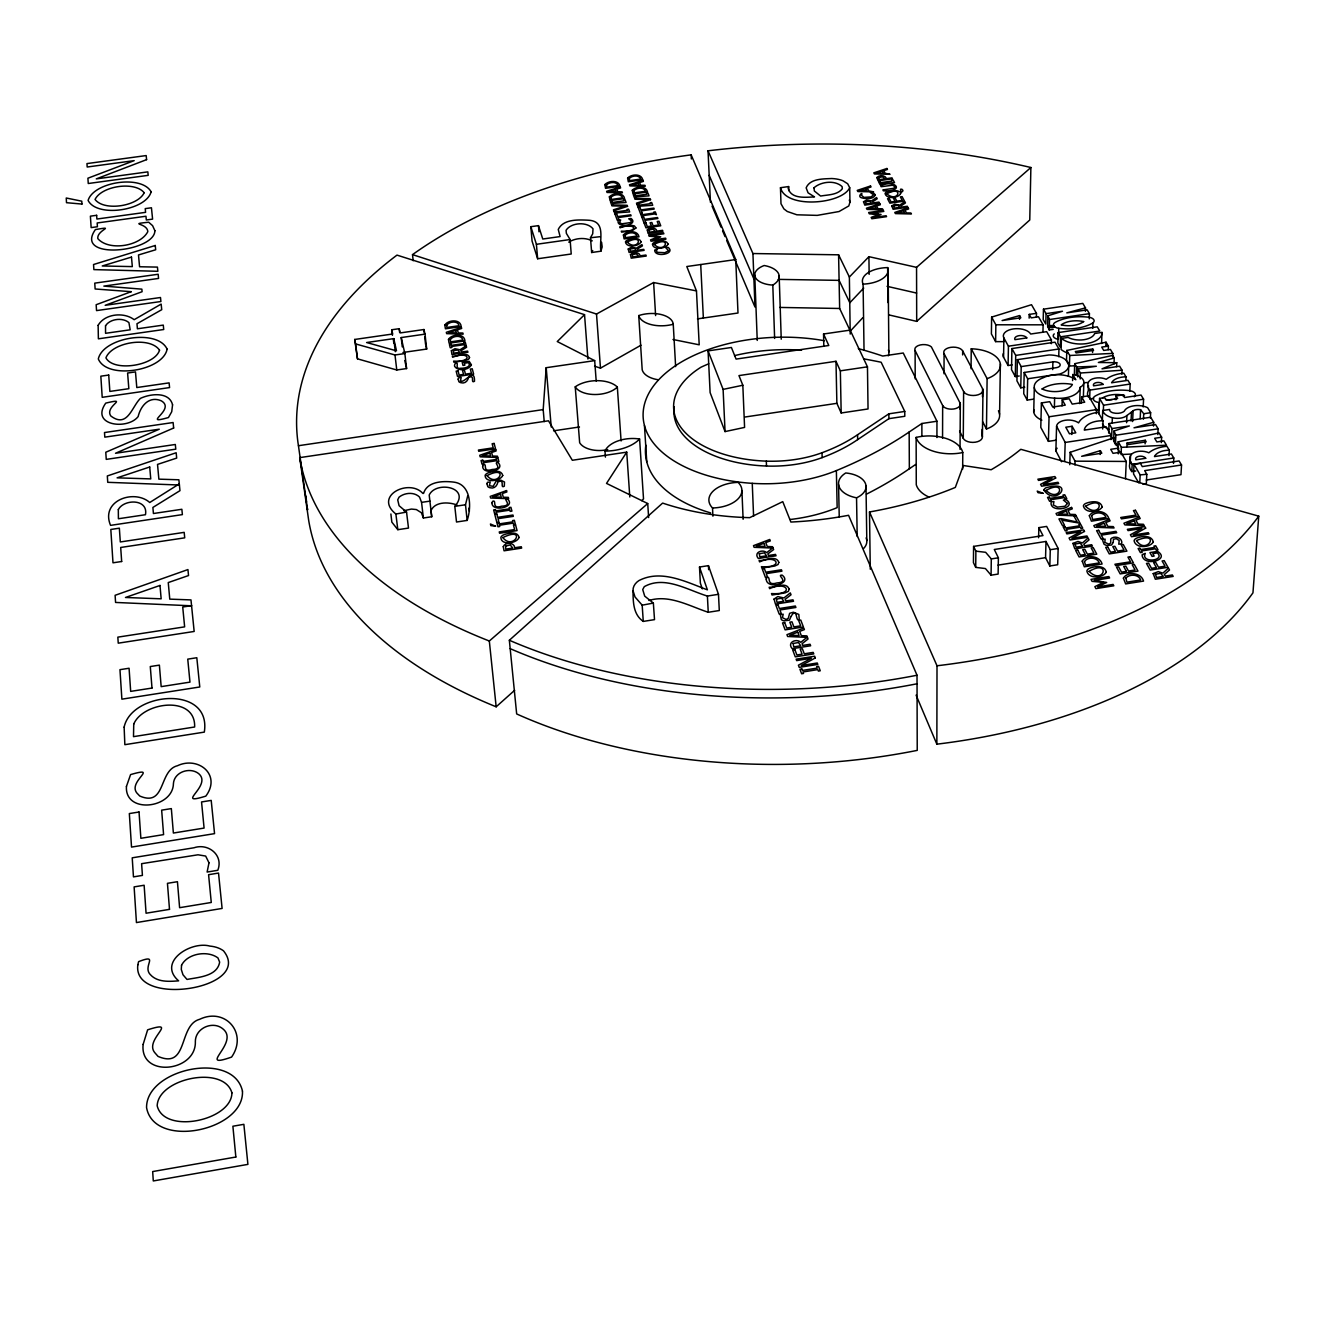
<?xml version="1.0" encoding="UTF-8"?>
<svg xmlns="http://www.w3.org/2000/svg" width="1325" height="1325" viewBox="0 0 1325 1325"><rect width="100%" height="100%" fill="white"/><g stroke="black" fill="none" stroke-linecap="round" stroke-linejoin="round"><path stroke-width="1.5" d="M390.892 513.984L391.836 522.116L397.815 529.685L408.498 528.079L406.543 512.063L399.09 505.703L397.715 499.856L399.04 497.19C404.605 492.602 414.245 491.691 419.578 497.14L421.565 502.374L423.387 518.009L431.735 516.75L429.201 495.07C435.925 480.428 471.452 487.203 454.806 506.365L456.512 522.017L467.162 520.41C471.584 507.508 471.385 484.486 454.044 482.151C443.527 480.826 427.263 481.091 423.586 493.364L422.89 493.463C409.326 478.159 373.186 495.798 395.893 514.034L397.815 529.685M936.924 437.548L936.957 421.234L903.236 353.013L882.715 356.044A344.02 200.207 -3 0 0 858.318 348.607M936.858 744.17L937.007 665.779L869.498 511.963A273.116 147.224 -1.8 0 0 955.325 487.418L963.374 465.522L991.15 469.746A273.116 147.224 -1.8 0 0 1020.797 449.307L1258.75 516.154L1252.953 592.838A429.83 246.135 -0.9 0 1 936.858 744.17L916.088 695.128M942.555 438.343L942.655 405.533L915.111 350.562A8.894 4.737 -0.3 0 1 920.279 344.947A8.894 4.737 -0.3 0 1 931.376 346.902L959.996 402.933L959.963 409.077M944.013 373.783L944.079 353.659A9.639 5.151 0.1 0 1 950.803 347.332A9.639 5.151 0.1 0 1 962.679 350.91L982.587 388.722L982.488 396.854M960.029 449.324L960.327 404.208M962.646 354.934L962.679 350.91M962.662 469.1L962.778 452.554A34.715 19.295 0.3 0 1 916.138 437.399L916.271 484.735A34.351 19.544 0.4 0 0 928.742 496.974M982.107 429.432L982.024 435.527A9.739 5.416 0.6 0 1 975.316 442.202A9.739 5.416 0.6 0 1 963.275 438.36L963.623 391.554L944.079 353.659M971.059 368.764L971.242 348.806A30.392 16.314 0.3 0 1 999.282 360.715A30.392 16.314 0.3 0 1 987.108 378.652L986.463 429.018A30.044 16.546 0.4 0 0 998.454 410.767M1038.85 527.632L1042.974 535.598L973.593 546.397L973.428 562.612L975.713 567.382L985.436 568.558L991.067 575.183L998.122 574.073L998.387 557.808L994.297 549.494L1046.005 541.445L1050.278 549.709L1049.831 565.974L1057.681 564.748L1058.162 548.467L1046.651 526.423L1038.85 527.632L1038.585 537.751M975.713 567.382L975.879 551.15L973.593 546.397M982.405 436.935L982.968 390.097M1036.398 317.056L1036.481 313.329L1031.512 304.717L991.63 317.122L991.398 333.933L995.622 341.635L1003.803 341.635M991.067 575.183L991.299 558.918L985.651 552.31L975.879 551.15M995.622 341.635L995.853 324.791L991.63 317.122M999.58 414.162L1000.375 363.977M1012.151 364.905L1008.077 365.501L1003.572 357.253L1003.886 337.974A13.962 7.37 0.7 0 1 1013.31 328.931A13.962 7.37 0.7 0 1 1030.651 334.033L1046.684 331.664L1051.404 339.846L1051.305 343.705M1008.077 365.501L1008.424 346.189L1003.886 337.974M1058.725 356.707L1058.957 349.005L1054.998 342.181L1011.903 348.558L1011.522 369.658L1015.298 376.582L1019.223 375.985M1015.298 376.582L1015.712 355.415L1011.903 348.558M1017.352 359.655L1021.194 366.594L1052.911 361.891A5.648 3.014 1.3 0 1 1059.967 363.994A5.648 3.014 1.3 0 1 1056.24 367.704L1024.192 372.474L1027.67 378.768L1059.818 373.981A19.08 10.203 1.2 0 0 1067.967 362.437A19.08 10.203 1.2 0 0 1048.953 354.967L1017.352 359.655L1016.938 380.838L1020.763 387.827L1024.722 387.248M1019.521 319.342L1019.588 315.598L1002.097 320.551L1020.846 317.801L1019.588 315.598M1020.763 387.827L1021.194 366.594M1024.192 372.474L1023.745 393.74L1027.206 400.084L1033.202 399.189M710.448 202.327L708.03 150.802A542.372 300.858 -1.7 0 1 1030.883 167.513L1029.757 220.016L916.701 321.379L889.241 314.986M1027.206 400.084L1027.67 378.768M1029.144 318.132L1029.227 314.389L1036.481 313.329M1033.732 412.009L1034.295 387.645M1042.941 332.31L1043.123 324.824L1038.485 316.791L1031.214 317.868L1029.227 314.389M1043.471 309.172L1043.206 319.557L1045.806 324.045L1046.071 313.644L1043.471 309.172L1082.807 303.408L1085.49 307.864L1085.374 311.325M1096.388 413.715L1096.537 409.624L1088.554 395.844L1081.631 396.887L1084.711 402.22L1072.207 404.108L1069.159 398.759L1062.219 399.802L1065.25 405.152L1052.713 407.04L1049.731 401.674L1041.4 402.933L1040.787 427.412L1048.406 441.358L1056.273 440.165M1046.071 313.644L1062.484 311.243L1047.909 315.781L1047.644 326.182L1049.234 329.958L1053.209 329.362M1049.234 329.958L1049.499 319.524L1047.909 315.781M1048.406 441.358L1049.052 416.779L1041.4 402.933M1049.831 565.974L1045.557 557.676L1046.005 541.445M1052.696 369.609L1052.911 361.891M1054.352 408.299L1054.634 398.096A21.846 11.793 1.4 0 0 1080.206 387.331A14.31 7.702 1.5 0 0 1072.803 374.528L1072.621 380.606M1058.145 332.592L1057.847 343.059L1060.315 347.299L1060.613 336.815L1058.145 332.592L1097.249 326.828L1099.8 331.035L1060.613 336.815M1053.905 326.016L1054.832 326.927A6.807 3.561 1.2 0 0 1058.741 328.302L1058.427 339.332A6.791 3.578 1.2 0 1 1054.236 333.867M1061.573 461.763L1055.876 450.864L1056.572 426.203A12.273 6.758 1.7 0 1 1065.168 420.257A12.273 6.758 1.7 0 1 1078.583 422.89A29.432 16.165 2.2 0 1 1098.077 412.257L1103.029 420.787L1102.698 429.002M1101.572 343.49L1101.986 332.426L1094.682 333.502A15.784 8.281 1.4 0 1 1083.916 339.713A15.784 8.281 1.4 0 1 1068.082 337.428L1061.424 338.422L1061.11 349.485A22.028 11.627 1.5 0 0 1067.851 353.112M1062.037 405.914L1062.219 399.802M1108.263 349.618L1108.412 346.123L1106.027 342.198L1066.807 350.446L1066.492 360.98L1069.424 366.031L1075.552 365.733M1064.621 461.034L1065.184 442.451L1056.572 426.203M1068.397 376.201L1068.745 364.607M1069.424 366.031L1069.739 355.481L1066.807 350.446M1069.755 464.694L1070.153 452.289L1112.752 438.161L1118.532 448.132L1118.283 453.862M1071.842 434.484L1072.107 426.269L1065.78 427.213L1069.457 433.805L1075.801 432.828L1072.107 426.269M1074.393 373.667L1074.707 363.696L1112.718 355.415L1114.242 357.949L1113.994 363.928M1076.364 374.958L1076.629 366.975L1074.707 363.696M1074.956 464.992L1075.072 461.166L1070.153 452.289M1077.772 376.962L1078.037 368.963L1096.338 366.247L1076.629 366.975M1080.173 379L1080.388 373.004L1078.037 368.963M1079.66 403.595L1080.206 387.331M1081.415 402.999L1081.631 396.887M1083.37 396.771L1083.867 382.544M1089.249 318.878L1089.432 313.661L1087.129 309.868L1066.791 312.866L1085.49 307.864M1088.454 385.476L1088.272 390.792A21.117 11.412 2 0 0 1088.272 396.97M1125.852 380.408L1126.002 376.863L1123.782 373.186A28.007 15.072 2.2 0 0 1106.242 379.298A11.13 5.979 1.9 0 0 1088.587 381.931A21.15 11.378 2 0 0 1089.962 390.08L1089.647 398.957L1093.655 398.345M1092.727 328.401L1092.926 322.886A6.923 3.611 1.5 0 0 1089.564 317.321A36.123 18.981 1.5 0 0 1055.263 322.356A6.807 3.561 1.2 0 0 1054.203 326.381M1092.578 352.467L1092.711 348.955L1075.304 351.539L1076.132 352.963L1093.556 350.38L1092.711 348.955M1098.972 413.864L1099.568 398.394L1104.387 397.666L1106.623 400.216L1117.654 398.56L1116.081 395.91L1122.954 394.883L1124.544 397.533L1141.04 395.049L1143.574 399.206L1143.193 406.957M1100.197 454.492L1100.346 450.666L1081.647 456.297L1101.804 453.216L1100.346 450.666M1102.383 419.445L1102.731 410.502L1109.638 409.458A5.946 3.23 2.2 0 0 1113.215 412.87A8.844 4.803 2.2 0 0 1124.296 411.197A14.426 7.851 2.5 0 1 1147.599 407.686L1150.647 412.704L1150.382 418.071M1103.344 411.048L1103.559 405.235L1099.568 398.394M1105.895 345.692L1106.027 342.198M1108.661 433.109L1109.042 423.553L1150.68 417.243L1153.727 422.261L1153.528 426.087M1112.669 356.922L1112.818 353.394L1110.416 349.452L1103.725 350.446L1101.721 347.1L1108.412 346.123M1110.979 439.602L1111.145 435.478L1106.127 426.799L1084.314 430.112A18.782 10.335 2.1 0 1 1103.029 420.787M1109.042 423.553L1111.973 428.588L1111.592 438.161L1115.435 437.581M1112.139 423.122L1112.354 417.739A15.768 8.579 2.2 0 1 1102.731 410.502M1116.594 366.694L1116.76 362.702L1098.359 362.487L1114.242 357.949M1111.973 428.588L1129.364 425.954L1114.027 431.006L1113.629 440.579L1114.838 443.411M1115.915 399.786L1116.081 395.91M1114.027 431.006L1115.849 435.229L1115.451 444.819L1119.459 444.206M1161.363 442.616L1161.644 437.217L1159.044 432.911L1118.184 441.821L1117.869 449.009L1120.271 453.167M1121.911 374.246L1122.076 370.238L1119.642 366.213L1102.003 368.847L1116.76 362.702M1118.184 441.821L1121.381 447.337L1121.082 454.541L1131.302 454.061M1126.598 422.708L1126.912 415.537L1133.107 410.816A6.542 3.561 2.5 0 1 1140.593 409.69L1143.723 413.748L1143.475 419.131M1125.488 478.723L1126.25 461.448L1120.867 452.156L1113.033 453.349L1110.714 449.324L1118.532 448.132M1126.929 446.624L1127.095 443.03L1145.264 440.264L1146.208 441.838L1128.022 444.604L1127.095 443.03M1129.844 391.14L1130.159 384.051L1127.923 380.341L1111.609 382.776A15.469 8.314 2.2 0 1 1126.002 376.863M1131.053 421.019L1131.467 412.075M1135.79 471.004L1131.832 471.601A21.962 12.256 2.9 0 1 1130.225 462.822L1130.556 455.601A11.577 6.443 2.7 0 1 1148.841 452.802A29.15 16.198 3.2 0 1 1166.911 446.277L1169.312 450.235L1169.031 455.651M1132.627 421.549L1133.107 410.816M1131.832 471.601L1132.163 464.363A22.012 12.24 2.9 0 1 1130.556 455.601M1146.241 480.014L1180.989 474.665L1181.536 464.976L1179.084 460.934L1142.283 466.582L1140.394 463.352L1134.018 464.33L1133.571 474.002L1138.688 482.813M1140.179 418.634L1140.593 409.69M1139.798 482.631L1140.162 474.88L1134.018 464.33M1145.098 443.858L1145.264 440.264M1181.536 464.976L1144.668 470.64L1146.804 474.3L1146.324 483.989L1143.011 484.287M1157.835 434.567L1158.133 428.803L1155.549 424.53L1134.001 427.809L1153.727 422.261M1173.503 463.419L1173.801 457.986L1171.383 453.978L1154.489 456.578A16.082 8.927 3.1 0 1 1169.312 450.235M544.227 421.648L543.184 409.607L546.198 367.704L594.677 360.632L596.2 381.087M467.758 495.682L465.489 504.759L467.162 520.41M718.481 594.312L707.401 596.051C687.725 590.138 664.521 575.249 644.298 586.644L642.724 589.559L644.712 596.134L653.358 603.074L654.517 619.636L643.271 621.408C633.035 614.469 633.135 601.666 633.019 590.652C632.77 586.428 635.503 582.752 638.932 580.582C661.225 568.988 686.184 582.006 707.384 589.824L699.501 567.034L708.444 565.642L718.481 594.312L719.293 610.543L708.246 612.266C689.398 606.105 669.291 594.213 648.952 600.49M849.706 187.703C842.104 204.265 785.973 209.102 780.475 187.703L788.623 186.56L788.292 188.514C791.191 199.23 805.948 197.243 814.511 196.912L808.068 192.821L806.147 187.835C810.088 178.461 823.09 178.974 831.686 178.527A20.803 10.186 -1.7 0 1 842.932 180.747L847.669 183.744L849.706 187.703L849.954 202.096L848.812 205.922L839.04 211.536L817.21 215.379L796.888 214.799L787.265 211.487L783.887 208.886L780.988 203.719L780.475 187.703M592.722 250.541L591.646 252.512L600.871 251.203L602.179 246.93L601.583 242.243M600.871 251.203C599.016 239.494 606.701 220.795 587.853 220.182C577.948 219.735 563.274 219.039 558.256 229.457L560.111 236.579L542.77 239.013L538.463 225.631L530.845 226.691L532.07 241.084L537.652 258.756L571.224 254.003L570.098 239.543L566.388 233.415L566.057 230.318C571.075 222.401 587.141 221.407 593.004 228.811L592.722 233.763L590.486 237.738L591.646 252.512M618.311 220.265C615.247 228.96 639.544 225.101 631.064 218.476L628.729 218.807L631.478 220.778L630.601 222.55L621.673 223.842L619.553 222.451L620.68 219.933L617.268 220.248L615.148 214.451L616.87 214.219L617.765 216.621L630.733 214.799L631.098 215.76L618.112 217.582L619.007 220M514.663 690.275L496.163 706.805A475.957 269.903 -1.9 0 1 308.659 520.228L299.732 457.622L548.5 420.803L572.334 460.272L626.725 452.14L606.519 483.41L647.726 503.55L648.637 517.562M1053.16 325.586L1049.35 325.503L1048.257 327.258A6.145 3.213 1.1 0 0 1054.832 326.927M862.724 317.801L850.319 331.084L839.652 308.477L838.592 254.814L752.931 253.539L708.03 150.802M863.701 288.121L849.822 302.763L839.106 280.37L778.255 279.376M850.219 334.082L849.375 277.024L868.918 256.669L916.552 267.352L1030.883 167.513M307.019 506.017A495.931 279.741 -1.7 0 0 307.599 509.976L298.44 445.713A503.235 274.888 -1.8 0 1 396.987 255.112L584.54 314.654L557.245 341.552L594.677 360.632M509.347 640.257L662.632 503.086A189.69 104.576 -2.1 0 0 749.702 517.661L782.76 501.645L790.876 522.05A231.511 126.438 -2 0 0 848.563 515.293L917.016 675.237L917.231 750.381A431.354 248.636 -1.8 0 1 516.667 713.943L509.347 640.257A438.376 244.098 -1.9 0 0 917.016 675.237M496.163 706.805L489.322 641.018L647.726 503.55M807.289 637.06L800.83 642.327C796.491 638.087 786.603 642.31 792.217 648.703L810.652 645.772L810.072 644.265L802.751 645.424L802.089 643.718L808.035 638.998L806.842 635.868L801.327 635.669L799.687 631.396L804.408 629.59L803.811 628.017L786.951 634.675L787.63 636.497L807.422 637.375M772.955 547.772L766.678 552.641C762.653 548.832 753.13 552.442 758.347 558.521L776.036 555.788L775.506 554.413L768.467 555.49L767.871 553.916L773.634 549.56L772.525 546.695L767.258 546.513L765.751 542.588L770.305 540.915L769.759 539.474L753.494 545.635L754.124 547.324L773.055 548.07M568.756 242.144C575.464 237.937 585.17 237.208 592.242 240.868M1048.472 326.016L1053.872 326M866.484 494.142A358.512 191.197 -3.8 0 0 909.347 468.752L915.641 464.479M708.743 363.812A126.355 69.943 -1.9 0 0 700.908 367.257A104.046 57.157 -2 0 0 680.272 426.534A104.046 57.157 -2 0 0 766.314 461.133A87.251 48.147 -2 0 0 822.013 452.736A148.267 80.676 -2.4 0 0 857.573 434.749L888.86 413.831L904.76 411.446L904.793 416.282L888.893 418.667L857.656 439.618A148.118 80.792 -2.4 0 1 822.129 457.622A87.152 48.213 -2 0 1 766.496 466.036A103.946 57.24 -2 0 1 674.21 406.676M824.382 340.724A134.537 74.167 -2 0 0 678.036 364.044A135.249 74.564 -2 0 0 644.447 425.457A129.784 71.567 -2 0 0 752.252 483.343A115.209 63.782 -2.1 0 0 836.373 470.59A361.311 189.144 -3.8 0 0 909.165 432L921.869 423.503L936.957 421.234M179.289 483.89L149.742 502.506C134.206 488.726 100.12 500.552 110.555 525.362L182.386 514.613L181.856 509.28L153.418 513.52L152.888 507.442L179.968 490.664L178.875 479.783L158.868 479.153L157.526 464.412L176.689 458.086L176.159 452.752L107.325 475.957L107.739 482.317L179.405 485.016M594.594 366.197L600.473 368.151L640.985 345.212M413.185 260.727L412.506 254.632L596.515 314.042L653.622 282.54L696.47 290.904L699.202 344.815L672.984 339.498M403.827 510.705L411.446 509.065L416.365 509.562L421.4 512.742L423.387 518.009M823.554 333.999L828.787 345.494L736.087 359.092L731.4 347.481L708.08 350.877L710.117 392.597L725.057 431.586L744.584 427.412L742.828 385.244L738.952 375.588L835.992 361.294L840.348 370.834L841.176 412.986L868.041 408.961L867.461 366.826L850.153 330.124L823.554 333.999L823.819 345.908M708.08 350.877L723.102 389.384L742.828 385.244M633.019 590.652L635.006 596.962L642.178 605.177L653.358 603.074M991.299 558.918L998.387 557.808M1050.278 549.709L1058.162 548.467M998.023 565.112L1045.557 557.676M1161.644 437.217L1154.671 438.277L1156.858 441.937L1163.847 440.861L1166.48 445.2L1121.381 447.337M191.562 605.658L182.718 607.016L184.639 626.858L117.842 637.143L118.24 643.172L194.162 631.462L190.982 599.91L169.766 599.132L168.258 582.569L188.531 575.547L187.935 569.568L115.109 595.306L115.573 602.444L191.578 605.807M1132.163 464.363L1173.801 457.986M1103.559 405.235L1143.574 399.206M395.893 514.034L406.543 512.063M454.806 506.365L465.489 504.759M1049.052 416.779L1096.537 409.624M1143.723 413.748L1150.647 412.704M1065.184 442.451L1111.145 435.478M1115.849 435.229L1158.133 428.803M744.816 417.044L836.87 403.33L841.176 412.986M1089.962 390.08L1130.159 384.051M421.565 502.374L429.946 501.115M298.44 445.713L543.184 409.607M840.348 370.834L867.461 366.826M1008.424 346.189L1051.404 339.846M1015.712 355.415L1058.957 349.005M553.568 430.824L579.472 426.981M1049.499 319.524L1089.432 313.661M393.757 338.62L366.611 342.529L396.49 350.827L393.757 338.62L395.297 351.688M402.287 346.885L401.21 337.56L425.027 334.132L426.683 349.055L402.949 352.483M354.686 339.465L355.597 343.92L394.999 354.984L404.854 353.56L406.593 368.565L396.771 369.99L357.485 358.843L354.686 339.465L392.713 333.999L391.769 329.759L399.189 328.699L400.15 332.939L423.917 329.528L425.027 334.132M697.463 318.878L737.992 313.015L735.739 259.551L691.153 154.859A475.195 259.269 -1.9 0 0 412.506 254.632M735.739 259.551L686.797 266.524L696.47 290.904M530.845 226.691L536.41 244.297L570.098 239.543M599.844 236.728L590.486 237.738M1140.162 474.88L1146.804 474.3M1080.388 373.004L1122.076 370.238M1084.016 382.743L1087.974 382.478M1069.739 355.481L1112.818 353.394M995.853 324.791L1043.123 324.824M1075.072 461.166L1126.25 461.448M779.763 307.433L839.652 308.477M887.021 286.316L916.618 293.073M456.91 504.991C448.943 501.86 434.948 501.38 430.989 510.672L431.735 516.75M1072.803 374.528L1075.817 379.745A21.846 11.793 1.4 0 0 1043.222 377.774A20.355 10.997 1.4 0 0 1035.123 389.997A20.355 10.997 1.4 0 0 1054.634 398.096M971.242 348.806L987.108 378.652M982.786 421.897L986.463 429.018M959.598 431.039L963.275 438.36M838.592 254.814L849.375 277.024M904.76 411.446L881.142 362.238A550.736 341.966 -3.3 0 0 863.867 358.893M709.173 175.331L753.908 278.979M712.055 206.137L720.966 227.072M722.589 230.881L725.023 236.579M726.63 240.388L754.985 307.002L752.931 253.539M702.316 588.863L700.362 583.132L699.501 567.034M849.308 200.042L849.954 202.096M425.938 345.974L426.683 349.055M401.21 337.56L404.854 353.56M404.771 360.516L406.593 368.565M468.967 508.088L469.398 511.301M355.597 343.92L357.485 358.843M393.376 339.597L393.823 343.324M391.769 329.759L392.432 335.341M394.999 354.984L396.771 369.99M399.189 328.699L399.62 332.426M423.917 329.528L424.331 333.254M424.745 336.981L425.573 344.434M538.463 225.631L538.977 231.792M536.41 244.297L537.652 258.756M546.198 367.704L551.233 427.031M621.094 440.993L617.334 387.049A25.39 13.846 -4.3 0 0 575.232 386.834L579.654 442.699A22.84 12.72 -4.2 0 0 607.744 449.639M584.54 314.654L587.902 359.009M596.515 314.042L600.473 368.151M641.731 500.668A35.642 20.388 -4.1 0 0 643.519 498.912L639.594 439.022A26.301 14.774 -3.9 0 0 604.995 451.096L605.426 457.108M642.178 605.177L643.271 621.408M626.725 452.14L629.806 496.991M675.634 366.611L673.249 324.261A23.287 12.256 -3.6 0 0 638.733 315.582L642.194 369.791A24.612 13.25 -3.4 0 0 657.896 379.712M644.447 425.457L646.766 461.812A128.724 72.279 -2 0 0 710.713 512.941M653.622 282.54L655.61 315.582M707.401 596.051L708.246 612.266M691.153 154.859L691.352 158.983M708.444 565.642L708.643 569.667M700.71 264.536L703.36 318.017M712.519 507.972A28.819 16.529 -2.8 0 0 737.876 499.061A28.819 16.529 -2.8 0 0 738.091 482.383A29.067 16.745 -2.4 0 0 712.519 507.972L712.916 516.203M723.102 389.384L725.057 431.586M741.901 490.565L743.126 519.284M752.252 483.343L753.594 516.286M766.314 461.133L766.496 466.036M754.753 274.987L757.237 340.426M772.806 285.074A21.15 10.865 -2.1 0 1 755.267 277.19A21.15 10.865 -2.1 0 1 764.194 265.513A23.966 12.322 -2.4 0 1 772.806 285.074L774.628 338.438M779.166 275.749L781.237 339.2M788.623 186.56L788.739 190.651M822.013 452.736L822.129 457.622M835.992 361.294L836.87 403.33M838.576 484.635L839.238 517.032M836.373 470.59L837.152 507.624A114.265 64.428 -2 0 1 790.164 519.499M857.573 434.749L857.656 439.618M856.546 497.819A24.595 14.078 -1 0 0 865.324 483.211A24.595 14.078 -1 0 0 845.731 472.975A26.815 15.32 -0.7 0 0 856.546 497.819L857.192 536.459M869.498 511.963L870.277 569.22M887.965 302.597L887.651 267.6A26.401 13.515 -1.2 0 1 863.088 284.13L864.032 350.313M866.003 485.828L866.798 540.583M868.918 256.669L869.15 274.374M888.131 269.488L888.86 351.92M888.86 413.831L888.893 418.667M909.165 432L909.347 468.752M916.552 267.352L916.701 321.379M915.111 350.562L915.194 378.801M921.869 423.503L921.885 435.726M1258.75 516.154A437.118 241.415 -1 0 1 937.007 665.779M917.032 683.783A437.581 244.628 -1.9 0 1 510.191 648.654M306.555 502.076A495.931 279.741 -1.7 0 1 306.025 496.179M916.138 437.399A33.804 18.997 0.1 0 1 962.778 452.554M959.996 402.933A9.01 4.936 0.2 0 1 953.735 408.994A9.01 4.936 0.2 0 1 942.655 405.533M982.587 388.722A9.855 5.35 0.4 0 1 975.796 395.314A9.855 5.35 0.4 0 1 963.623 391.554M734.547 355.613A126.355 69.943 -1.9 0 1 801.559 350.197M866.103 537.884A24.297 14.26 -0.9 0 1 863.585 548.533M639.594 439.022A36.139 20.057 -4.1 0 1 604.995 451.096M617.334 387.049A23.138 12.521 -4.2 0 1 594.842 394.519A23.138 12.521 -4.2 0 1 575.232 386.834M673.249 324.261A24.91 13.035 -3.4 0 1 638.733 315.582M888.396 349.966A25.92 13.863 -1 0 1 888.23 355.862M863.088 284.13A25.589 13.167 -0.9 0 1 887.651 267.6M646.766 461.812A134.156 75.31 -1.9 0 1 645.838 445.15M1055.876 450.864A12.207 6.807 1.8 0 1 1057.102 448.214M1003.572 357.253A13.913 7.403 0.8 0 1 1003.406 353.411M1041.847 420.158A20.256 11.08 1.5 0 1 1033.831 409.673M1130.225 462.822A11.561 6.443 2.8 0 1 1130.871 461.845M1095.262 409.243A7.056 3.842 2 0 0 1098.508 410.237L1098.806 402.535A7.072 3.826 2 0 1 1095.063 396.125A37.564 20.438 2.3 0 1 1130.573 390.792A7.205 3.892 2.3 0 1 1134.2 396.788M1102.582 397.931A19.577 10.633 2.2 0 1 1124.528 395.363A19.212 10.352 2 0 1 1123.236 396.291M1116.312 399.024A19.212 10.352 2 0 1 1114.259 399.405M1112.122 399.653A19.212 10.352 2 0 1 1105.53 399.587M1092.926 322.886A34.483 17.904 1.2 0 1 1058.741 328.302M1101.986 332.426A22.094 11.594 1.4 0 1 1086.566 343.589A22.094 11.594 1.4 0 1 1061.424 338.422M1109.356 429.515A15.718 8.613 2.3 0 1 1102.466 423.785M1126.912 415.537A11.759 6.41 2.2 0 1 1112.354 417.739M489.322 641.018A482.797 265.381 -2 0 1 299.732 457.622M124.136 727.143L124.848 744.683L204.315 732.112C211.785 684.412 131.39 691.948 124.136 727.143M1084.446 561.701L1085.606 565.079L1099.303 562.926C1097.315 556.997 1087.212 556.682 1084.446 561.701M172.565 404.821L171.72 411.744L168.457 417.524C140.202 425.54 176.821 409.508 161.12 400.746C148.98 395.662 140.649 406.013 138.148 416.563C127.614 430.261 89.785 425.706 105.752 403.115C130.297 397.334 104.029 406.096 110.82 415.984C127.548 428.671 131.854 406.593 140.4 398.411C150.007 393.757 169.252 391.289 172.565 404.821M1043.934 490.118C1056.257 507.889 1076.264 478.971 1045.922 487.799A6.873 3.909 1.8 0 0 1043.934 490.118M143.117 1044.448C139.605 1078.268 196.481 1072.057 195.355 1041.5C195.371 1027.885 213.176 1020.366 223.097 1029.045C239.957 1043.007 195.769 1069.557 231.577 1057.085C248.206 1033.301 225.333 1006.95 199.661 1019.306C178.014 1025.119 188.779 1069.739 158.006 1056.373L154.76 1052.63C143.845 1039.512 180.167 1019.389 147.638 1029.823L143.117 1044.448M1089.067 571.39C1103.957 586.064 1111.427 558.372 1089.067 571.39M766.231 579.124C766.463 589.94 793.128 583.828 782.197 575.149C775.655 574.636 790.313 582.023 777.013 582.934C765.452 586.428 771.663 575.696 766.744 577.551L766.231 579.124M137.833 964.865C132.185 1007.861 254.251 988.947 223.494 950.82A28.256 19.097 -13.2 0 0 209.863 946.083C190.767 940.75 156.996 962.132 178.627 980.848C169.087 981.577 157.294 982.438 150.288 974.554C142.156 966.223 159.928 953.404 138.578 961.652L137.833 964.865M1085.523 506.266C1100.015 520.046 1107.153 493.977 1085.523 506.266M1123.401 578.147L1125.654 583.928L1143.541 581.095C1141.305 572.682 1127.542 570.976 1123.401 578.147M126.438 786.454C124.649 814.328 172.846 808.631 173.409 783.737C174.155 771.945 189.757 766.811 198.452 773.469C213.342 785.51 173.277 806.13 205.822 796.126C221.722 774.827 198.237 755.879 177.451 765.734C158.553 770.372 166.155 807.422 139.738 796.01L136.856 792.996C127.531 781.27 159.994 766.098 130.579 774.595L126.438 786.454M242.458 1091.104C244.512 1130.622 154.23 1149.653 146.562 1107.634C146.081 1068.662 233.349 1050.178 242.458 1091.104M1067.486 503.434L1064.903 506.266L1057.483 507.127L1053.325 504.957L1053.938 501.513L1051.172 501.943C1048.837 513.901 1078.732 508.287 1066.095 499.641L1063.362 500.055L1067.486 503.434M503.268 546.662L504.047 550.803L521.669 548.103L521.305 546.745L514.746 547.755C514.348 542.173 504.974 542.008 503.268 546.662M789.153 589.161L788.358 591.364L785.013 592.904L772.044 595.008L771.498 593.567C795.149 595.256 787.514 580.151 769.659 588.664L769.129 587.24C774.413 587.853 786.321 581.079 789.153 589.161M790.942 616.556L789.452 620.166L783.837 620.862A5.946 3.627 -1.6 0 1 781.303 619.52L780.309 614.651L783.207 614.204L782.429 617.682L786.139 619.504L788.276 618.295L789.65 613.293L793.377 612.216L798.809 614.419L799.257 619.156C795.464 623.711 797.716 605.161 790.942 616.556M778.835 562.363L778.057 564.516L774.744 566.04L761.925 568.077L761.411 566.686C784.731 568.309 777.245 553.585 759.606 561.899L759.092 560.508C764.293 561.171 776.019 554.446 778.835 562.363M891.758 205.955L893.133 209.3L907.791 207.23L907.277 206.269L901.447 207.097L900.867 206.004L905.472 202.907L904.809 201.665L899.808 205.127L894.723 204.232L891.758 205.955M1089.332 515.74L1091.419 521.172L1108.793 518.473C1106.557 510.407 1093.423 509.032 1089.332 515.74M1046.038 490.416C1060.215 503.98 1067.602 478.308 1046.038 490.416M1082.21 561.138L1084.33 566.802L1102.085 564.019C1099.932 555.655 1086.351 554.148 1082.21 561.138M486.987 483.774L487.766 486.573A5.515 3.13 -5.7 0 0 489.919 487.733C494.291 489.124 497.19 485.778 497.869 482.035C505.587 478.077 499.508 489.124 504.312 486.176L504.494 482.035L500.784 480.163L496.196 481.091L493.165 486.308L489.405 485.728L490.2 482.002L487.451 482.317L486.987 483.774M231.925 1092.877C231.627 1120.668 164.085 1134.697 157.178 1105.762C158.238 1078.252 223.908 1064.654 231.925 1092.877M1144.535 555.043C1143.939 563.456 1165.271 560.193 1157.338 552.923L1152.767 553.635L1154.158 556.069L1152.088 556.384L1149.934 552.575L1157.619 551.366C1170.141 559.465 1147.053 566.139 1142.796 557.477A11.975 6.956 3.5 0 1 1142.233 554.595L1145.214 553.353L1144.535 555.043M450.301 339.73L450.616 341.85L462.839 340.078C461.862 334.562 452.388 335.788 450.301 339.73M446.658 325.387L446.956 327.457L459.096 325.718C458.102 320.269 448.728 321.495 446.658 325.387M863.503 201.781L864.827 205.127L879.452 203.056L878.955 202.096L873.142 202.924L872.579 201.831L877.2 198.75L876.554 197.524L871.535 200.953L866.484 200.075L863.503 201.781M458.152 379.165L458.864 381.666A5.217 2.799 -5.8 0 0 460.885 382.71C464.893 383.935 467.758 381.053 468.487 377.575C475.741 373.915 469.977 384.002 474.499 381.252C474.83 366.379 464.23 384.101 460.438 380.921L461.199 377.493L458.632 377.857L458.152 379.165M181.542 965.246L181.293 969.453L182.983 974.753L187.007 979.44C198.452 977.254 217.35 976.359 219.652 962.099L217.962 957.942C207.627 950.124 187.554 953.387 181.542 965.246M875.312 194.841C873.539 199.462 866.186 198.932 862.078 197.955C856.149 196.878 863.85 190.585 861.465 195.272L863.966 197.392L871.188 196.878L873.539 194.825L870.409 192.522L872.678 192.125L875.312 194.841M98.133 325.337L98.381 338.819L163.72 329.511L163.273 325.105L137.403 328.782L136.972 323.747L161.733 309.686L161.153 304.087L134.156 319.689C123.987 311.789 104.675 313.661 98.133 325.337M448.479 339.448L449.076 343.208L464.943 340.906C464.363 332.989 451.543 334.049 448.479 339.448M444.836 325.105L445.432 328.799L461.166 326.53C460.57 318.712 447.9 319.789 444.836 325.105M1113.248 542.389L1111.543 545.055L1106.706 545.403A5.896 3.412 2.8 0 1 1104.007 544.144L1102.334 539.54L1105.116 539.109L1104.851 542.405L1108.793 544.128L1110.714 542.985L1110.731 539.027C1114.093 535.002 1123.12 537.867 1121.679 543.747L1118.764 544.211L1119.194 540.534L1116.263 538.646L1113.447 539.258L1113.248 542.389M167.099 349.121C163.141 370.983 107.126 380.109 98.315 358.959C103.068 337.279 157.543 328.418 167.099 349.121M900.602 193.533C898.483 198.286 886.458 199.413 885.05 193.582A5.764 2.832 -1 0 1 886.856 191.893L897.058 190.817A5.598 2.749 -1 0 1 899.344 191.761C903.153 191.86 898.251 188.481 901.911 189.227C905.24 191.512 899.758 192.075 900.602 193.533M654.683 250.342C654.997 258.011 676.297 253.771 668.131 247.394L665.763 247.725L668.578 250.707L664.885 252.694L657.233 252.33L656.388 250.673L657.581 248.885L654.683 250.342M118.322 509.628L118.405 518.754L145.468 514.713C148.516 498.564 123.738 498.929 118.322 509.628M154.892 230.716C154.644 252.247 73.372 260.777 95.4 229.573C116.964 225.929 96.708 229.788 97.818 238.599C108.667 251.286 140.202 246.384 147.804 231.676C147.29 222.617 127.432 224.455 148.682 222.219L152.59 225.664L154.892 230.716M774.048 599.066L775.456 604.101L793.526 601.268L792.979 599.827L785.791 600.954L785.178 599.314L791.025 594.776L790.313 592.904L783.936 597.973L777.808 596.565L774.048 599.066M151.116 191.794C146.181 210.526 97.073 218.062 88.096 200.423C93.694 181.823 141.527 174.502 151.116 191.794M895.319 186.891L893.563 188.332L882.864 189.906L883.361 190.85C905.687 191.794 895.485 178.908 880.661 185.748L881.158 186.692L892.603 185.235L895.319 186.891M105.536 325.751L105.553 333.304L130.181 329.809L128.923 322.621C122.745 317.255 110.041 318.729 105.536 325.751M159.53 350.181C155.075 365.65 113.635 372.375 105.917 357.849C112.012 342.115 149.858 335.987 159.53 350.181M1155.433 574.255L1156.576 577.485L1163.317 576.408L1160.584 573.377L1155.433 574.255M208.986 862.807L207.114 872.049L217.797 870.293C223.743 855.089 208.224 842.882 193.997 847.768L132.218 857.822L133.461 876.885L142.421 875.411L141.609 863.685L198.005 854.791L205.673 856.066L208.986 862.807M144.177 192.721C137.899 206.303 104.128 211.553 95.052 199.446C101.611 185.947 134.653 180.912 144.177 192.721M635.934 227.983L632.34 230.6L621.64 232.14L621.293 231.179C640.505 232.123 635.023 221.805 620.067 227.834L619.702 226.873L631.628 225.349L634.443 225.929L635.934 227.983M886.789 193.781C898.383 203.818 904.379 184.523 886.789 193.781M1075.088 544.028L1076.082 547.159L1082.74 546.115L1080.173 543.167L1075.088 544.028M876.852 177.55L878.061 180.829L892.487 178.792L891.99 177.865L886.607 178.627C885.166 174.983 879.104 174.734 876.852 177.55M491.973 502.722C491.492 512.642 516.584 507.227 507.541 499.028C501.728 498.548 514.067 505.703 501.695 506.2C490.747 509.694 497.306 499.392 492.652 501.281L491.973 502.722M482.664 466.152C482.234 475.708 506.73 470.507 497.968 462.574C492.254 462.094 504.328 469.017 492.188 469.497C481.522 472.876 487.882 463.038 483.327 464.744L482.664 466.152M628.232 249.001L629.11 252.479L644.116 250.359L643.751 249.365L637.789 250.21L637.358 249.067L642.426 245.87L641.946 244.578L636.431 248.156L631.462 247.228L628.232 249.001M133.742 724.079L133.494 736.65L194.642 726.994C195.785 694.813 143.034 701.869 133.742 724.079M813.964 187.802L814.378 191.015L820.606 196.05C827.893 194.709 837.383 195.09 842.319 188.763L842.104 186.61C834.965 179.836 820.904 181.575 813.964 187.802M469.53 357.518L468.553 359.274L465.456 360.499L453.895 362.222L453.614 361.112C473.588 362.47 469.63 350.396 452.637 357.27L452.355 356.16C456.612 357.17 467.344 350.744 469.53 357.518M668.131 244.148C665.862 248.868 653.242 250.458 652.43 244.181A5.847 2.948 -3.4 0 1 654.484 242.409C658.525 241.133 666.077 239.096 668.131 244.148M641.101 241.829C638.816 246.516 626.212 248.156 625.45 241.862A5.83 2.932 -3.7 0 1 627.52 240.107C631.545 238.848 639.097 236.778 641.101 241.829M471.402 364.839C468.951 370.222 457.937 371.563 454.641 366.379A10.418 5.548 -5.8 0 1 454.972 364.044L455.32 363.414C459.99 361.013 453.697 369.94 460.951 368.234C463.965 368.466 472.015 366.992 468.503 362.619L464.346 363.216L464.86 365.17L462.988 365.435L462.193 362.388L469.182 361.361L471.402 364.839M519.085 537.453C516.8 543.681 500.684 545.685 500.883 537.287A6.807 3.958 -5.7 0 1 503.434 534.919C508.022 533.081 517.595 530.845 519.085 537.453M502.755 475.443C500.436 481.273 485.033 483.294 485.116 475.327A6.608 3.727 -5.7 0 1 487.617 473.091C492.039 471.418 501.248 469.133 502.755 475.443M654.152 244.38C664.935 254.93 672.752 234.773 654.152 244.38M625.118 235.337L625.466 237.688L636.944 236.065C635.52 231.262 627.735 232.306 625.118 235.337M451.378 350.678L451.957 354.553L467.907 352.251L467.609 351.142L461.282 352.053L460.951 350.794L466.599 347.233L466.218 345.808L460.057 349.767L454.955 348.707L451.378 350.678M633.946 190.601L634.311 192.837L645.507 191.28C644.016 186.676 636.53 187.736 633.946 190.601M793.145 643.47L793.758 646.865L800.697 645.755L798.478 642.542L793.145 643.47M629.276 178.428L629.623 180.631L640.737 179.09C639.246 174.536 631.843 175.596 629.276 178.428M1125.852 578.064L1126.912 582.172L1140.709 579.986C1138.589 574.122 1129.513 573.858 1125.852 578.064M647.279 229.954L648.074 233.399L662.914 231.312L662.533 230.335L657.001 231.113C655.925 227.105 649.548 227.188 647.279 229.954M893.696 205.938L894.292 208.108L899.824 207.329L897.936 205.292L893.696 205.938M611.04 197.193L611.372 199.446L622.601 197.872C621.16 193.218 613.624 194.311 611.04 197.193M627.172 242.061C637.822 252.578 645.805 232.504 627.172 242.061M630.452 254.632L631.213 258.176L646.252 256.04L645.888 255.029L640.273 255.824C639.246 251.717 632.737 251.783 630.452 254.632M776.417 599.099L776.98 602.345L783.804 601.268L781.634 598.204L776.417 599.099M1153.197 573.576L1155.35 579.24L1173.188 576.408L1172.377 574.984L1165.288 576.11L1164.36 574.47L1169.511 569.965L1168.468 568.127L1162.886 573.145L1158.282 571.622L1153.197 573.576M606.519 184.92L606.833 187.14L617.997 185.599C616.556 180.995 609.102 182.105 606.519 184.92M878.707 177.583L879.22 179.67L884.984 178.858L882.433 176.755L878.707 177.583M865.44 201.781L866.003 203.934L871.519 203.156L869.664 201.135L865.44 201.781M759.308 553.717L759.838 556.831L766.513 555.804L764.426 552.856L759.308 553.717M1091.684 515.64L1092.661 519.516L1106.06 517.429C1103.957 511.798 1095.262 511.732 1091.684 515.64M502.871 537.586C513.553 551.349 527.267 525.561 502.871 537.586M623.396 234.956L624.125 238.914L639.014 236.811C637.656 229.921 627.122 230.765 623.396 234.956M632.273 190.253L633.002 194.013L647.527 191.976C646.07 185.384 635.934 186.262 632.273 190.253M627.619 178.08L628.332 181.773L642.741 179.769C641.283 173.244 631.263 174.155 627.619 178.08M487.037 475.592C497.736 488.726 510.026 464.015 487.037 475.592M609.368 196.829L610.047 200.605L624.622 198.568C623.247 191.91 613.044 192.854 609.368 196.829M604.862 184.572L605.525 188.299L620.001 186.278C618.609 179.687 608.506 180.664 604.862 184.572M1072.919 543.382L1074.807 548.865L1092.429 546.099L1091.668 544.724L1084.678 545.817L1083.833 544.227L1089.051 539.855L1088.09 538.066L1082.426 542.952L1077.97 541.461L1072.919 543.382M1153.313 542.008C1149.835 547.888 1135.757 548.666 1134.101 540.865A7.105 4.107 3.2 0 1 1136.038 538.414C1141.222 535.979 1151.773 534.687 1153.313 542.008M1106.276 572.267C1102.781 578.263 1088.372 579.124 1086.881 571.075A7.172 4.223 2.7 0 1 1088.902 568.574C1094.102 566.057 1104.918 564.765 1106.276 572.267M1102.201 507.044C1098.74 512.676 1084.993 513.62 1083.403 505.968A6.956 3.975 2.4 0 1 1085.357 503.616C1090.392 501.297 1100.777 499.889 1102.201 507.044M649.151 230.003L649.399 232.19L655.328 231.362L653.043 229.142L649.151 230.003M632.34 254.682L632.555 256.934L638.567 256.073L636.282 253.804L632.34 254.682M505.637 546.099L505.719 549.13L512.758 548.053L510.274 544.956L505.637 546.099M630.17 249.001L630.468 251.237L636.132 250.442L634.526 248.322L630.17 249.001M1136.535 540.534C1146.489 556.136 1161.942 529.801 1136.535 540.534M453.415 350.678L453.498 353.179L459.51 352.317L458.053 349.949L453.415 350.678M1145.661 528.145L1133.173 535.052L1148.262 532.7L1148.99 533.975L1131.484 536.708L1130.391 534.753L1141.885 528.46L1128.072 530.613L1127.36 529.338L1144.8 526.621L1145.661 528.145M1084.496 531.424L1071.842 538.314L1086.947 535.963L1087.643 537.254L1070.103 539.987L1069.076 538.033L1080.72 531.723L1066.873 533.892L1066.194 532.6L1083.668 529.884L1084.496 531.424M815.322 657.929L801.261 665.548L817.26 662.997L817.823 664.421L799.223 667.369L798.412 665.2L811.347 658.26L796.673 660.595L796.143 659.171L814.66 656.223L815.322 657.929M1055.694 478.027L1043.288 484.602L1058.012 482.333L1058.675 483.559L1041.582 486.176L1040.589 484.337L1052.017 478.325L1038.502 480.395L1037.872 479.186L1054.915 476.569L1055.694 478.027M1103.394 582.387L1094.864 586.66L1095.908 588.631L1113.828 585.799L1113.116 584.441L1097.663 586.892L1106.673 582.437L1094.235 580.416L1109.621 577.982L1108.859 576.557L1091.005 579.373L1092.048 581.36L1103.394 582.387M173.658 428.025L115.523 453.266L175.314 444.488L175.794 449.158L106.248 459.377L105.785 452.239L159.282 429.201L104.808 437.151L104.493 432.546L173.111 422.526L173.658 428.025M878.409 214.451L871.154 217.416L871.833 218.741L886.574 216.654L886.094 215.743L873.407 217.548L881.059 214.451L871.154 213.192L883.825 211.404L883.328 210.443L868.637 212.513L869.316 213.855L878.409 214.451M658.128 236.86L650.542 239.875L651.055 241.216L665.962 239.096L665.597 238.185L652.761 240.007L660.761 236.86L651.072 235.585L663.875 233.78L663.494 232.803L648.637 234.889L649.151 236.247L658.128 236.86M1139.367 517.114L1123.931 523.243L1124.875 524.915L1144.237 525.661L1143.458 524.286L1138.059 524.104L1135.856 520.212L1140.179 518.539L1139.367 517.114M1109.34 519.433L1093.821 525.578L1094.732 527.251L1114.077 527.979L1113.315 526.605L1107.932 526.439L1105.779 522.547L1110.118 520.858L1109.34 519.433M1071.544 507.425L1056.058 513.487L1056.936 515.143L1076.099 515.856L1075.37 514.514L1070.037 514.348L1067.967 510.489L1072.306 508.833L1071.544 507.425M1134.101 520.891L1126.78 523.739L1135.873 524.037L1134.101 520.891M1104.007 523.226L1096.669 526.075L1105.746 526.373L1104.007 523.226M797.766 632.141L789.783 635.222L799.091 635.586L797.766 632.141M1066.211 511.168L1058.874 513.984L1067.867 514.266L1066.211 511.168M146.595 159.646L96.278 178.892L147.837 171.869L148.185 175.347L88.262 183.512L87.914 178.212L134.189 160.64L87.185 167.016L86.97 163.588L146.181 155.572L146.595 159.646M131.241 291.682L96.162 304.717L96.543 310.597L160.905 301.52L160.491 297.512L105.188 305.313L142.09 291.715L141.858 289.148L103.847 286.101L158.569 278.432L158.155 274.258L94.754 283.136L95.135 288.982L131.241 291.682M763.912 543.283L756.211 546.148L765.105 546.447L763.912 543.283M506.531 490.581L490.217 496.428L490.631 498.018L508.668 498.697L508.32 497.388L503.285 497.239L502.324 493.529L506.879 491.939L506.531 490.581M495.765 449.672L479.766 455.287L480.147 456.81L497.803 457.456L497.471 456.197L492.552 456.048L491.625 452.504L496.097 450.964L495.765 449.672M500.469 494.192L492.767 496.908L501.248 497.173L500.469 494.192M159.994 585.451L125.478 597.476L161.153 598.817L159.994 585.451M489.803 453.133L482.25 455.75L490.548 455.999L489.803 453.133M908.155 207.909L894.789 212.414L895.418 213.607L911.434 213.971L910.904 212.994L906.449 212.928L904.958 210.162L908.702 208.919L908.155 207.909M879.817 203.735L866.418 208.224L867.03 209.4L882.963 209.764L882.45 208.787L878.011 208.721L876.587 205.971L880.33 204.729L879.817 203.735M461.365 327.308L446.326 332.31L446.658 333.652L463.154 334.132L462.872 333.039L458.268 332.939L457.456 329.809L461.663 328.451L461.365 327.308M870.508 185.98L857.242 190.386L857.838 191.545L873.606 191.877L868.72 190.85L867.312 188.167L871.022 186.957L870.508 185.98M903.435 210.658L897.108 212.762L904.627 212.894L903.435 210.658M149.708 466.996L117.097 477.845L150.752 478.905L149.708 466.996M886.938 168.49L873.821 172.83L874.417 173.956L890.052 174.287L885.199 173.293L883.792 170.643L887.452 169.468L886.938 168.49M875.063 206.468L868.72 208.555L876.206 208.688L875.063 206.468M627.537 206.336L613.806 210.824L613.425 209.814L624.853 206.153L611.984 205.872L611.637 204.911L627.156 205.309L627.537 206.336M650.542 199.694L636.878 204.166L636.497 203.156L647.859 199.495L635.006 199.247L634.642 198.286L650.144 198.667L650.542 199.694M455.75 330.372L448.645 332.707L456.396 332.89L455.75 330.372M865.805 188.663L859.528 190.701L866.931 190.833L865.805 188.663M882.284 171.124L876.09 173.144L883.427 173.26L882.284 171.124M620.249 186.941L606.635 191.313L607.049 192.456L622.435 192.788L622.088 191.843L617.798 191.777L616.804 189.111L620.613 187.918L620.249 186.941M643.006 180.432L629.474 184.771L629.905 185.897L645.275 186.229L644.911 185.301L640.621 185.235L639.594 182.585L643.387 181.392L643.006 180.432M615.247 189.591L608.821 191.628L616.059 191.744L615.247 189.591M638.054 183.065L631.661 185.086L638.882 185.202L638.054 183.065M155.257 245.489L93.545 264.52L93.876 269.604L157.857 271.294L157.427 267.103L139.572 266.756L138.496 254.963L155.688 249.763L155.257 245.489M131.49 257.083L102.257 265.977L132.318 266.607L131.49 257.083M235.85 1157.023L152.673 1171.565L153.286 1180.956L247.907 1164.377L243.866 1124.329L232.885 1126.233L235.85 1157.023M169.501 909.364L146.065 913.223L144.127 885.249L134.123 886.889L136.442 922.564L222.103 908.437L218.526 873.059L208.588 874.699L211.271 902.474L179.604 907.691L177.434 881.705L167.447 883.328L169.501 909.364M139.042 812.01L129.337 813.567L131.523 847.089L214.551 833.64L211.205 800.399L201.549 801.956L204.083 828.075L173.376 833.044L171.339 808.598L161.65 810.155L163.588 834.618L140.864 838.294L139.042 812.01M801.84 668.959L799.936 669.274L801.625 673.763L803.53 673.448L802.983 671.974L817.79 669.605L818.37 671.079L820.258 670.781L818.535 666.309L816.647 666.608L817.21 668.082L802.403 670.433L801.84 668.959M784.682 622.568L782.528 622.916L785.129 629.855L803.414 626.973L800.747 620.05L798.594 620.382L800.681 625.831L793.907 626.907L791.969 621.822L789.816 622.154L791.737 627.238L786.735 628.033L784.682 622.568M1126.383 571.373L1121.513 572.135L1118.648 566.885L1116.544 567.216L1120.188 573.891L1137.993 571.092L1134.299 564.417L1132.196 564.748L1135.094 569.998L1128.486 571.042L1125.803 566.156L1123.699 566.471L1126.383 571.373M1156.377 567.564L1151.508 568.326L1148.576 563.092L1146.473 563.423L1150.199 570.081L1167.971 567.282L1164.195 560.641L1162.091 560.972L1165.072 566.189L1158.481 567.233L1155.715 562.363L1153.628 562.694L1156.377 567.564M794.901 649.697L792.714 650.045L795.282 656.852L813.782 653.904L813.186 652.397L804.292 653.805L802.37 648.753L800.184 649.084L802.105 654.152L796.888 654.981L794.901 649.697M1098.64 530.315L1096.587 530.629L1101.108 538.927L1103.178 538.596L1101.274 535.134L1116.71 532.733L1115.948 531.358L1100.528 533.76L1098.64 530.315M151.994 688.056L130.678 691.385L129.072 668.247L119.962 669.672L121.883 699.169L199.777 686.979L196.812 657.73L187.752 659.138L189.972 682.127L161.17 686.632L159.381 665.133L150.288 666.541L151.994 688.056M1077.705 550.057L1075.618 550.388L1079.097 556.947L1096.785 554.181L1093.241 547.639L1091.171 547.954L1093.937 553.105L1087.378 554.132L1084.811 549.328L1082.724 549.66L1085.291 554.463L1080.455 555.225L1077.705 550.057M1107.783 547.026L1105.696 547.341L1109.273 553.9L1126.912 551.134L1123.302 544.592L1121.215 544.923L1124.064 550.057L1117.522 551.084L1114.872 546.298L1112.801 546.612L1115.435 551.415L1110.598 552.177L1107.783 547.026M778.007 604.862L775.87 605.194L779.166 613.988L781.319 613.657L779.928 609.98L795.911 607.463L795.348 606.022L779.382 608.523L778.007 604.862M1139.914 548.252L1138.125 548.533L1140.394 552.608L1142.2 552.326L1141.454 550.985L1155.466 548.782L1156.228 550.123L1158.033 549.842L1155.715 545.784L1153.926 546.049L1154.688 547.391L1140.659 549.593L1139.914 548.252M1130.043 556.748L1127.939 557.08L1130.556 561.8L1114.921 564.251L1115.7 565.659L1133.438 562.877L1130.043 556.748M1049.284 497.14L1047.528 497.405L1049.582 501.264L1051.338 500.999L1050.659 499.724L1064.356 497.62L1065.035 498.879L1066.791 498.614L1064.72 494.755L1062.965 495.037L1063.644 496.295L1049.963 498.399L1049.284 497.14M1061.027 518.605L1058.94 518.936L1062.501 525.644L1064.571 525.329L1061.805 520.129L1080.057 523.193L1076.231 516.104L1074.178 516.419L1077.208 522.05L1061.027 518.605M1135.475 510.291L1133.438 510.605L1136.005 515.127L1120.702 517.495L1121.463 518.853L1138.821 516.154L1135.475 510.291M764.376 568.69L762.273 569.005L765.469 577.501L767.572 577.17L766.247 573.626L781.949 571.174L781.419 569.783L765.717 572.218L764.376 568.69M1064.969 526.671L1063.197 526.952L1065.3 530.928L1067.089 530.646L1066.393 529.338L1080.289 527.184L1080.985 528.493L1082.773 528.211L1080.62 524.236L1078.848 524.518L1079.544 525.826L1065.664 527.979L1064.969 526.671M1145.711 458.301L1135.84 459.808A5.201 2.898 2.7 0 1 1139.136 456.247A5.201 2.898 2.7 0 1 1145.711 458.301M121.668 561.502L112.989 562.81L110.82 529.47L119.349 528.178L120.31 541.958L184.175 532.368L184.722 537.834L120.691 547.473L121.668 561.502M495.418 509.645L493.645 509.91L494.623 513.736L496.395 513.471L496.063 512.212L509.843 510.125L510.158 511.384L511.93 511.119L510.92 507.309L509.164 507.574L509.496 508.817L495.732 510.903L495.418 509.645M496.825 514.034L494.772 514.348L496.809 522.315L498.862 522L498.018 518.671L513.305 516.352L512.957 515.027L497.67 517.346L496.825 514.034M498.73 522.646L496.958 522.928L497.952 526.787L499.724 526.522L499.392 525.247L513.255 523.143L513.587 524.418L515.359 524.137L514.348 520.278L512.576 520.559L512.908 521.818L499.061 523.922L498.73 522.646M515.541 524.799L513.471 525.114L514.647 529.569L499.243 531.921L499.591 533.246L517.065 530.596L515.541 524.799M482.797 460.222L481.074 460.487L482.002 464.114L483.724 463.866L483.426 462.673L496.858 460.653L497.173 461.862L498.896 461.597L497.952 457.97L496.229 458.218L496.544 459.411L483.112 461.415L482.797 460.222M1103.129 384.416L1093.605 385.84A5.002 2.7 1.9 0 1 1096.835 382.528A5.002 2.7 1.9 0 1 1103.129 384.416M1026.809 337.908L1014.933 339.664A6.194 3.279 0.8 0 1 1019.107 335.639A6.194 3.279 0.8 0 1 1026.809 337.908M494.126 443.444L492.138 443.743L493.231 447.85L478.424 450.053L478.739 451.278L495.533 448.794L494.126 443.444M458.053 370.868L456.148 371.132L457.506 376.482L473.638 374.13L472.247 368.797L470.342 369.079L471.435 373.269L465.439 374.13L464.446 370.238L462.541 370.503L463.535 374.412L459.129 375.058L458.053 370.868M108.716 375.058L100.833 376.184L102.207 397.318L169.583 387.579L169.103 382.875L136.79 387.546L135.481 371.894L127.598 373.021L128.84 388.689L109.859 391.422L108.716 375.058M451.047 344.318L449.423 344.55L450.235 347.779L451.858 347.531L451.593 346.471L464.23 344.649L464.512 345.709L466.135 345.477L465.29 342.264L463.667 342.496L463.949 343.556L451.312 345.378L451.047 344.318M642.194 213.275L640.455 213.507L638.269 207.76L639.992 207.528L640.919 209.913L653.838 208.108L654.202 209.052L641.283 210.857L642.194 213.275M642.128 213.739L640.638 213.954L641.697 216.737L643.205 216.538L642.84 215.611L654.55 213.971L656.405 214.683L655.312 211.901L653.821 212.099L654.169 213.01L642.476 214.667L642.128 213.739M880.131 181.757L878.657 181.972L880.098 184.688L881.572 184.473L881.108 183.579L894.557 182.651L893.1 179.935L891.626 180.15L892.106 181.045L880.612 182.651L880.131 181.757M643.602 216.936L641.863 217.184L644.082 222.997L645.838 222.749L644.911 220.331L657.896 218.492L657.531 217.532L644.53 219.37L643.602 216.936M645.954 223.08L644.215 223.312L645.954 227.867L660.744 225.78L658.972 221.242L657.233 221.49L658.624 225.051L653.126 225.83L651.85 222.501L650.095 222.749L651.387 226.078L647.329 226.641L645.954 223.08M889.241 198.452L887.518 198.7L889.887 203.172L904.495 201.102L902.093 196.647L900.371 196.878L902.259 200.39L896.843 201.152L895.087 197.889L893.365 198.137L895.104 201.4L891.112 201.963L889.241 198.452M634.923 194.941L633.449 195.156L634.493 197.889L635.967 197.673L635.619 196.779L649.035 195.852L647.975 193.135L646.484 193.334L646.832 194.228L635.271 195.852L634.923 194.941M611.968 201.566L610.477 201.764L611.487 204.514L612.978 204.298L612.647 203.404L626.096 202.477L625.052 199.727L623.562 199.942L623.909 200.837L612.299 202.46L611.968 201.566M638.534 204.365L637.043 204.563L638.087 207.329L639.594 207.114L639.246 206.203L652.728 205.276L651.652 202.526L650.161 202.725L650.509 203.636L638.882 205.259L638.534 204.365M615.446 211.023L613.955 211.238L614.982 214.021L616.473 213.805L616.142 212.894L629.657 211.95L628.613 209.184L627.122 209.4L627.47 210.311L615.794 211.934L615.446 211.023M96.642 215.312L90.398 216.157L91.143 227.602L97.421 226.741L97.172 222.964L145.965 216.24L146.33 220L152.59 219.122L151.447 207.777L145.237 208.621L145.584 212.348L96.891 219.039L96.642 215.312M81.951 204.067L66.498 202.692L66.25 198.005L81.769 201.185L81.951 204.067M1043.007 493.264L1038.071 492.734L1037.227 491.128L1043.007 493.264M495.533 526.174L490.846 525.628L490.449 524.004L495.533 526.174M1042.079 388.97A18.749 10.103 1.3 0 0 1072.389 384.432A27.643 15.006 1.5 0 0 1042.079 388.97M1083.651 321.577A18.832 9.871 1.4 0 0 1061.176 324.89A18.484 9.623 1.2 0 0 1083.651 321.577"/></g></svg>
